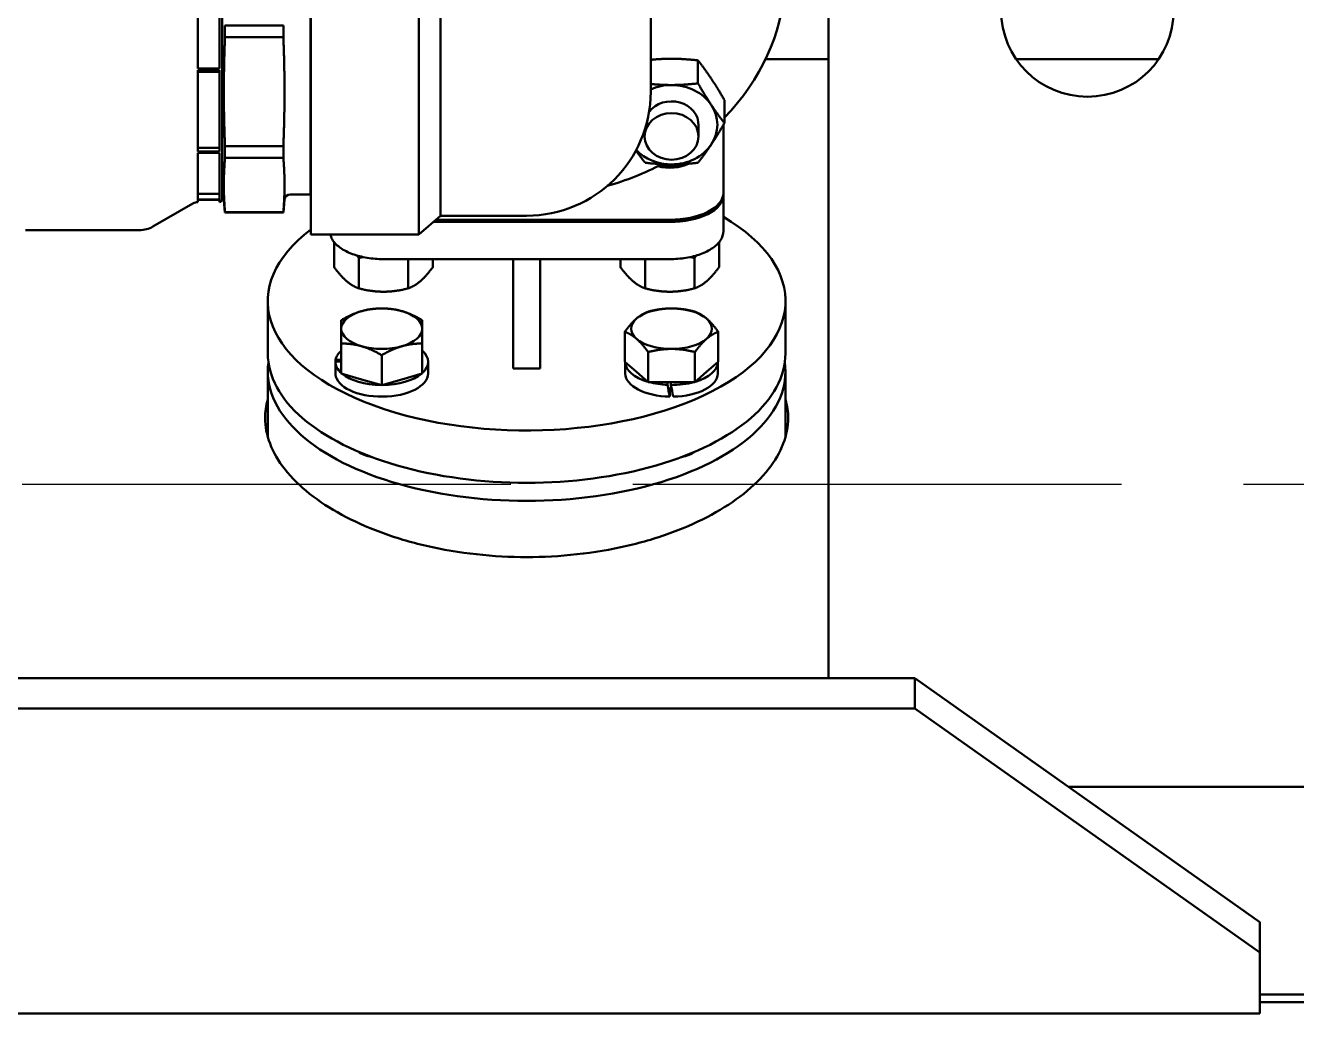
# Model space of a CAD drawing. Header units: inches. Extents: x 11 to 1621, y 11 to 1332.
# Drawn here: x 770.94 to 785.68, y 388.12 to 399.58 of the extents above; entities that cross this region are included whole.
import ezdxf

# ---------------------------------------------------------------- set-up
doc = ezdxf.new("R2010")
doc.units = ezdxf.units.IN
doc.header["$LTSCALE"] = 48
doc.header["$MEASUREMENT"] = 0
doc.linetypes.add('DASHED', pattern=[0.2067, 0.1654, -0.0413])
doc.layers.add('Sketch Geometry (ANSI)', color=7, linetype='Continuous', lineweight=25)
doc.layers.add('Visible (ANSI)', color=7, linetype='Continuous', lineweight=50)

msp = doc.modelspace()

# ---------------------------------------------------------------- linework, layer by layer
at = {"layer": 'Sketch Geometry (ANSI)', "linetype": 'DASHED', "ltscale": 0.713284}
msp.add_line((804.877429, 394.255235), (620.877429, 394.255235), dxfattribs=at)
at = {"layer": 'Visible (ANSI)'}
for p, q in [((774.252429, 400.464551), (774.252429, 397.152051)), ((775.502429, 400.464551), (775.502429, 397.152051)), ((775.752429, 397.370801), (775.752429, 400.245801)), ((773.222508, 397.560269), (773.222508, 400.056332)), ((772.943132, 399.077458), (772.943132, 399.872809)), ((773.191012, 399.077458), (773.191012, 399.872809)), ((774.245791, 397.61834), (774.245791, 399.998261)), ((778.189929, 399.895801), (778.189929, 398.808301)), ((780.252429, 399.749744), (780.252429, 392.012001)), ((773.255841, 399.43965), (773.255841, 399.576413)), ((773.255841, 399.576413), (773.932872, 399.576413)), ((773.932872, 399.576413), (773.932872, 399.43965)), ((773.932872, 399.43965), (773.255841, 399.43965)), ((778.738381, 398.904678), (778.738381, 399.170873)), ((780.252429, 399.186267), (779.522129, 399.186267)), ((784.07856, 399.186267), (782.426298, 399.186267)), ((773.191012, 399.077458), (772.943132, 399.077458)), ((772.943132, 398.114106), (772.943132, 399.059018)), ((772.943132, 399.059018), (773.191012, 399.059018)), ((773.191012, 399.036925), (772.943132, 399.036925)), ((773.191012, 398.114106), (773.191012, 399.059018)), ((779.044954, 398.444819), (779.044954, 398.711014)), ((778.744308, 398.290166), (778.744308, 398.425726)), ((779.032429, 398.423203), (779.032429, 398.049156)), ((778.119308, 398.290166), (778.119308, 398.363274)), ((773.191012, 398.157936), (772.943132, 398.157936)), ((773.191012, 398.114106), (772.943132, 398.114106)), ((772.943132, 398.098361), (773.191012, 398.098361)), ((772.943132, 397.557403), (772.943132, 398.098361)), ((773.191012, 397.557403), (773.191012, 398.098361)), ((773.255841, 398.041826), (773.255841, 398.178699)), ((773.255841, 398.178699), (773.932872, 398.178699)), ((773.932872, 398.178699), (773.932872, 398.041826)), ((773.932872, 398.041826), (773.255841, 398.041826)), ((779.032429, 398.049156), (779.032429, 397.634547)), ((773.222508, 397.789305), (773.255841, 397.408301)), ((772.884077, 397.512949), (772.421082, 397.245639)), ((773.191012, 397.624329), (772.943132, 397.624329)), ((773.191012, 397.557403), (772.943132, 397.557403)), ((772.943132, 397.553577), (773.191012, 397.553577)), ((772.943132, 397.528773), (772.943132, 397.553577)), ((773.191012, 397.528773), (773.191012, 397.553577)), ((773.945903, 397.557244), (773.932872, 397.408301)), ((774.012577, 397.61834), (774.245791, 397.61834)), ((774.252429, 397.618546), (774.245791, 397.61834)), ((779.032429, 397.608566), (779.032429, 397.634547)), ((779.032429, 397.608566), (779.032429, 397.193956)), ((773.255841, 397.408301), (773.255841, 397.410587)), ((773.255841, 397.410587), (773.932872, 397.410587)), ((773.255841, 397.408301), (773.932872, 397.408301)), ((773.932872, 397.410587), (773.932872, 397.408301)), ((775.752429, 397.370801), (775.502429, 397.152051)), ((776.752429, 397.370801), (775.752429, 397.370801)), ((775.669503, 397.29824), (778.411777, 397.29824)), ((775.69236, 397.31824), (778.411777, 397.31824)), ((775.699195, 397.324221), (778.411777, 397.324221)), ((770.94298, 397.20397), (772.26557, 397.20397)), ((775.502429, 397.152051), (774.252429, 397.152051)), ((774.520752, 396.775984), (774.520752, 397.065841)), ((778.984107, 396.775984), (778.984107, 397.065841)), ((774.806916, 396.528158), (774.806916, 396.880728)), ((775.093081, 396.868005), (778.411777, 396.868005)), ((775.379246, 396.528158), (775.379246, 396.868005)), ((775.665411, 396.775984), (775.665411, 396.868005)), ((776.596179, 395.60143), (776.596179, 396.868005)), ((776.908679, 396.868005), (776.908679, 395.60143)), ((777.839447, 396.775984), (777.839447, 396.868005)), ((778.125612, 396.528158), (778.125612, 396.868005)), ((778.697942, 396.528158), (778.697942, 396.880728)), ((775.552429, 396.641237), (775.552429, 396.641622)), ((777.952429, 396.641237), (777.952429, 396.641622)), ((773.752429, 395.775212), (773.752429, 396.38143)), ((779.752429, 395.775212), (779.752429, 396.38143)), ((774.604051, 395.541455), (774.604051, 395.889693)), ((775.542051, 395.541455), (775.542051, 395.889693)), ((777.890253, 395.676844), (777.890253, 396.025082)), ((778.973362, 395.676844), (778.973362, 396.025082)), ((775.073051, 395.406066), (775.073051, 395.754304)), ((778.161031, 395.442344), (778.161031, 395.790582)), ((778.702585, 395.442344), (778.702585, 395.790582)), ((774.536551, 395.67684), (774.536551, 395.637514)), ((774.604051, 395.680844), (774.53661, 395.680844)), ((774.538614, 395.700344), (774.604051, 395.700344)), ((775.609551, 395.67684), (775.609551, 395.54174)), ((776.908679, 395.60143), (776.596179, 395.60143)), ((778.025642, 395.559594), (777.890253, 395.676844)), ((777.895308, 395.672466), (777.895308, 395.54174)), ((778.973362, 395.676844), (778.837974, 395.559594)), ((778.968308, 395.672466), (778.968308, 395.54174)), ((773.752429, 394.804936), (773.752429, 395.565201)), ((774.838551, 395.473761), (774.604051, 395.541455)), ((775.073051, 395.406066), (774.838551, 395.473761)), ((775.307551, 395.473761), (775.073051, 395.406066)), ((775.542051, 395.541455), (775.307551, 395.473761)), ((778.161031, 395.442344), (778.025642, 395.559594)), ((778.837974, 395.559594), (778.702585, 395.442344)), ((779.752429, 394.804936), (779.752429, 395.565201)), ((778.431808, 395.442344), (778.161031, 395.442344)), ((778.384801, 395.409622), (778.384801, 395.442344)), ((778.412308, 395.381537), (778.412308, 395.273667)), ((778.423801, 395.442344), (778.423801, 395.40862)), ((778.702585, 395.442344), (778.431808, 395.442344)), ((781.252429, 392.012001), (770.166643, 392.012001)), ((785.251873, 389.183967), (781.252429, 392.012001)), ((781.252429, 392.012001), (781.252429, 391.658448)), ((781.252429, 391.658448), (770.166643, 391.658448)), ((781.252429, 391.658448), (785.251873, 388.830414)), ((783.03753, 390.749744), (786.252429, 390.749744)), ((785.252429, 388.476467), (785.251873, 389.183967)), ((785.251873, 389.183967), (785.251873, 388.830414)), ((785.251873, 388.830414), (785.252429, 388.122914)), ((785.252429, 388.122914), (785.252429, 388.476467)), ((785.252429, 388.343852), (786.252429, 388.343852)), ((786.252429, 388.255464), (785.252429, 388.255464)), ((785.252429, 388.122914), (768.939929, 388.122914))]:
    msp.add_line(p, q, dxfattribs=at)
msp.add_circle((783.252429, 399.749744), 1, dxfattribs=at)
for centre, radius, start, end in [((776.752429, 398.808301), 1.4375, 270, 0), ((772.943132, 397.410663), 0.11811, 90, 120.0000001), ((773.191012, 397.560269), 0.031496, 270, 0), ((774.012577, 397.551411), 0.066929, 90, 174.9999987), ((772.26557, 397.514994), 0.311024, 270, 300)]:
    msp.add_arc(centre, radius, start, end, dxfattribs=at)
for centre, major_axis, ratio, start_param, end_param in [((776.752429, 400.184551), (3, 0), 0.866025404, 5.582150077, 9.415636454), ((778.431808, 398.425666), (-0.531, 0), 0.866025404, 4.71238898, 5.185339909), ((778.431808, 398.425666), (-0.531, 0), 0.866025404, 3.665191429, 4.71238898), ((778.431808, 398.425666), (0.312706, 0), 0.866025404, 6.246886479, 8.841225283), ((778.431808, 398.425666), (0.531, 0), 0.866025404, 5.759586532, 6.806784083), ((778.431808, 398.425666), (0.531, 0), 0.866025404, 3.829942366, 4.71238898), ((778.431808, 398.425666), (0.531, 0), 0.866025404, 4.71238898, 5.759586532), ((776.752429, 400.184551), (3, 0), 0.866025404, 5.028998414, 5.261626322), ((778.411777, 398.07622), (-0.297391, 0), 0.5, 1.084198916, 2.383271551), ((778.411777, 398.09354), (-0.297391, 0), 0.5, 1.169983364, 2.166442063), ((778.411777, 397.634547), (0.620652, 0), 0.5, 4.71238898, 6.283185307), ((778.411777, 397.608566), (0.620652, 0), 0.5, 4.71238898, 6.283185307), ((778.411777, 397.608566), (0.580652, 0), 0.5, 4.71238898, 5.432744467), ((776.752429, 396.38143), (-3, 0), 0.5, 5.697499764, 10.132261173), ((775.073051, 396.061359), (-0.469, 0), 0.5, 5.235987756, 6.283185307), ((775.073051, 396.061359), (-0.469, 0), 0.5, 4.188790205, 5.235987756), ((775.073051, 396.061359), (0.469, 0), 0.5, 0, 1.047197551), ((778.431808, 396.061359), (-0.469, 0), 0.5, 4.71238898, 5.759586532), ((778.431808, 396.061359), (-0.469, 0), 0.5, 3.665191429, 4.71238898), ((775.073051, 396.061359), (-0.469, 0), 0.5, 0, 1.047197551), ((775.073051, 396.061359), (0.469, 0), 0.5, 5.235987756, 6.283185307), ((778.431808, 396.061359), (-0.469, 0), 0.5, 5.759586532, 6.806784083), ((778.431808, 396.061359), (0.469, 0), 0.5, 5.759586532, 6.806784083), ((778.431808, 396.061359), (0.469, 0), 0.5, 3.665191429, 4.71238898), ((778.431808, 396.061359), (0.469, 0), 0.5, 4.71238898, 5.759586532), ((776.752429, 395.775212), (-3, 0), 0.5, 0, 3.141592654), ((775.073051, 395.67684), (-0.5365, 0), 0.5, 5.776142923, 6.195454902), ((775.073051, 396.061359), (0.469, 0), 0.5, 4.188790205, 5.235987756), ((775.073051, 395.67684), (0.5365, 0), 0.5, 5.776142923, 6.790227691), ((776.752429, 395.565201), (-3, 0), 0.5, 6.213124285, 9.494838983), ((775.073051, 395.67684), (-0.5365, 0), 0.5, 6.268260226, 6.790227691), ((775.073051, 395.637514), (0, -2.903256), 0.184792531, 4.71238898, 4.748743679), ((775.073051, 395.445966), (0, -2.903256), 0.184792531, 4.624658575, 4.631399156), ((778.431808, 395.67684), (-0.5365, 0), 0.5, 0.016543305, 1.030654247), ((778.431808, 395.67684), (0.5365, 0), 0.5, 5.252531061, 6.266642003), ((775.073051, 395.54174), (-0.5365, 0), 0.5, 0.036354699, 3.141592654), ((775.073051, 395.67684), (-0.5365, 0), 0.5, 0.5401325, 1.554262603), ((775.073051, 395.67684), (-0.469, 0), 0.5, 1.042179238, 1.052215865), ((775.073051, 395.67684), (-0.5365, 0), 0.5, 1.587330051, 2.601460154), ((775.073051, 395.67684), (-0.469, 0), 0.5, 2.089376789, 2.099413416), ((778.431808, 395.54174), (-0.5365, 0), 0.5, 0, 1.534441628), ((778.431808, 395.67684), (-0.469, 0), 0.5, 0.519785683, 0.527411868), ((778.431808, 395.54174), (0.5365, 0), 0.5, 4.748743679, 6.283185307), ((778.431808, 395.67684), (-0.469, 0), 0.5, 2.614180786, 2.62180697), ((778.431808, 395.67684), (-0.5365, 0), 0.5, 1.063727769, 1.483065922), ((778.431808, 395.445966), (0.533953, -2.648604), 0.019713973, 4.722137216, 4.773512922), ((778.431808, 395.54174), (0.375, 0), 0.5, 4.660365517, 4.720545138), ((778.431808, 395.67684), (-0.5365, 0), 0.5, 1.555871245, 2.077864885), ((778.431808, 395.637514), (0.533953, -2.648604), 0.019713973, 4.79494254, 4.84622232), ((778.431808, 395.67684), (-0.469, 0), 0.5, 1.565403797, 1.576188857), ((775.073051, 394.725511), (0.3255, 0), 0.5, 3.726741282, 4.348637361), ((778.431808, 394.725511), (0.3255, 0), 0.5, 5.0761406, 5.698036678)]:
    msp.add_ellipse(centre, major_axis=major_axis, ratio=ratio, start_param=start_param, end_param=end_param, dxfattribs=at)
msp.add_ellipse((778.431808, 398.290166), major_axis=(-0.3125, 0), ratio=0.866025404, dxfattribs=at)
for points, weights in [([(773.255841, 399.43965), (773.231001, 398.809175), (773.255841, 398.178699)], [1.00005317149, 1.12005955207, 1.00005317149]), ([(773.945903, 398.860579), (773.944921, 399.133848), (773.932872, 399.43965)], [1.05955223094, 1.05481674389, 1]), ([(778.431808, 399.190026), (778.316565, 399.190026), (778.189929, 399.177786)], [1, 1.03052200142, 1.01195448791]), ([(778.738381, 399.170873), (778.574089, 399.190026), (778.431808, 399.190026)], [1, 1.0379548493, 1]), ([(778.891667, 398.960096), (778.820527, 399.066807), (778.738381, 399.170873)], [1, 1.0379548493, 1]), ([(778.189929, 398.897765), (778.316565, 398.885526), (778.431808, 398.885526)], [1.01195448791, 1.03052200142, 1]), ([(778.431808, 398.885526), (778.574089, 398.885526), (778.738381, 398.904678)], [1, 1.0379548493, 1]), ([(778.738381, 398.904678), (778.820527, 398.762307), (778.891667, 398.655596)], [1, 1.0379548493, 1]), ([(779.044954, 398.711014), (778.962808, 398.853385), (778.891667, 398.960096)], [1, 1.0379548493, 1]), ([(773.932872, 398.178699), (773.944921, 398.484501), (773.945903, 398.75777)], [1, 1.05481674389, 1.05955223094]), ([(778.891667, 398.655596), (778.962808, 398.548885), (779.044954, 398.444819)], [1, 1.0379548493, 1]), ([(779.044954, 398.444819), (778.962808, 398.302447), (778.891667, 398.195736)], [1, 1.0379548493, 1]), ([(778.125235, 397.984959), (778.068485, 398.056852), (778.018587, 398.127675)], [1, 1.0259164468, 1.01644019796]), ([(778.891667, 398.195736), (778.820527, 398.089026), (778.738381, 397.984959)], [1, 1.0379548493, 1]), ([(773.255841, 398.041826), (773.231001, 397.726206), (773.255841, 397.410587)], [1.15979769911, 1.298973423, 1.15979769911]), ([(773.945903, 397.751939), (773.944921, 397.888739), (773.932872, 398.041826)], [1.22886623953, 1.22337403255, 1.15979769911]), ([(778.431808, 397.965807), (778.289527, 397.965807), (778.125235, 397.984959)], [1, 1.0379548493, 1]), ([(778.738381, 397.984959), (778.574089, 397.965807), (778.431808, 397.965807)], [1, 1.0379548493, 1]), ([(773.932872, 397.410587), (773.944921, 397.563673), (773.945903, 397.700473)], [1.15979769911, 1.22337403255, 1.22886623953]), ([(774.520752, 396.775984), (774.597429, 396.671241), (774.663834, 396.613733)], [1.79590111244, 1.93481454692, 1.93481454692]), ([(774.806916, 396.880728), (774.795719, 396.896025), (774.784925, 396.91011)], [1.79590111244, 1.8149307195, 1.83135348046]), ([(774.856002, 396.892176), (774.83196, 396.886989), (774.806916, 396.880728)], [1.83524550769, 1.8172072461, 1.79590111244]), ([(775.522329, 396.613733), (775.588734, 396.671241), (775.665411, 396.775984)], [1.93481454692, 1.93481454692, 1.79590111244]), ([(777.839447, 396.775984), (777.916125, 396.671241), (777.98253, 396.613733)], [1.79590111244, 1.93481454692, 1.93481454692]), ([(778.697942, 396.880728), (778.672899, 396.886989), (778.648857, 396.892176)], [1.79590111244, 1.8172072461, 1.83524550769]), ([(778.719933, 396.91011), (778.70914, 396.896025), (778.697942, 396.880728)], [1.83135348046, 1.8149307195, 1.79590111244]), ([(778.841024, 396.613733), (778.907429, 396.671241), (778.984107, 396.775984)], [1.93481454692, 1.93481454692, 1.79590111244]), ([(774.663834, 396.613733), (774.730239, 396.556224), (774.806916, 396.528158)], [1.93481454692, 1.93481454692, 1.79590111244]), ([(774.806916, 396.528158), (774.960272, 396.48982), (775.093081, 396.48982)], [1.79590111244, 1.93481454692, 1.93481454692]), ([(775.093081, 396.48982), (775.225891, 396.48982), (775.379246, 396.528158)], [1.93481454692, 1.93481454692, 1.79590111244]), ([(775.379246, 396.528158), (775.455924, 396.556224), (775.522329, 396.613733)], [1.79590111244, 1.93481454692, 1.93481454692]), ([(777.98253, 396.613733), (778.048934, 396.556224), (778.125612, 396.528158)], [1.93481454692, 1.93481454692, 1.79590111244]), ([(778.125612, 396.528158), (778.278967, 396.48982), (778.411777, 396.48982)], [1.79590111244, 1.93481454692, 1.93481454692]), ([(778.411777, 396.48982), (778.544587, 396.48982), (778.697942, 396.528158)], [1.93481454692, 1.93481454692, 1.79590111244]), ([(778.697942, 396.528158), (778.77462, 396.556224), (778.841024, 396.613733)], [1.79590111244, 1.93481454692, 1.93481454692]), ([(774.604051, 396.16047), (774.729719, 396.233025), (774.838551, 396.264442)], [1, 1.0379548493, 1]), ([(774.838551, 396.264442), (774.947382, 396.295859), (775.073051, 396.295859)], [1, 1.0379548493, 1]), ([(775.073051, 396.295859), (775.198719, 396.295859), (775.307551, 396.264442)], [1, 1.0379548493, 1]), ([(775.307551, 396.264442), (775.416382, 396.233025), (775.542051, 396.16047)], [1, 1.0379548493, 1]), ([(778.025642, 396.178609), (778.088476, 396.233025), (778.161031, 396.259582)], [1, 1.0379548493, 1]), ([(778.161031, 396.259582), (778.30614, 396.295859), (778.431808, 396.295859)], [1, 1.0379548493, 1]), ([(778.431808, 396.295859), (778.557476, 396.295859), (778.702585, 396.259582)], [1, 1.0379548493, 1]), ([(778.702585, 396.259582), (778.77514, 396.233025), (778.837974, 396.178609)], [1, 1.0379548493, 1]), ([(774.604051, 396.061359), (774.604051, 396.124193), (774.604051, 396.16047)], [1, 1.0379548493, 1]), ([(774.604051, 395.889693), (774.604051, 395.998525), (774.604051, 396.061359)], [1, 1.0379548493, 1]), ([(775.542051, 396.16047), (775.542051, 396.124193), (775.542051, 396.061359)], [1, 1.0379548493, 1]), ([(775.542051, 396.061359), (775.542051, 395.998525), (775.542051, 395.889693)], [1, 1.0379548493, 1]), ([(777.890253, 396.025082), (777.962808, 396.124193), (778.025642, 396.178609)], [1, 1.0379548493, 1]), ([(778.837974, 396.178609), (778.900808, 396.124193), (778.973362, 396.025082)], [1, 1.0379548493, 1]), ([(774.838551, 395.858276), (774.729719, 395.889693), (774.604051, 395.889693)], [1, 1.0379548493, 1]), ([(775.542051, 395.889693), (775.416382, 395.889693), (775.307551, 395.858276)], [1, 1.0379548493, 1]), ([(778.025642, 395.944109), (777.962808, 395.998525), (777.890253, 396.025082)], [1, 1.0379548493, 1]), ([(778.161031, 395.790582), (778.088476, 395.889693), (778.025642, 395.944109)], [1, 1.0379548493, 1]), ([(778.837974, 395.944109), (778.77514, 395.889693), (778.702585, 395.790582)], [1, 1.0379548493, 1]), ([(778.973362, 396.025082), (778.900808, 395.998525), (778.837974, 395.944109)], [1, 1.0379548493, 1]), ([(775.073051, 395.754304), (774.947382, 395.826859), (774.838551, 395.858276)], [1, 1.0379548493, 1]), ([(775.307551, 395.858276), (775.198719, 395.826859), (775.073051, 395.754304)], [1, 1.0379548493, 1]), ([(778.431808, 395.826859), (778.30614, 395.826859), (778.161031, 395.790582)], [1, 1.0379548493, 1]), ([(778.702585, 395.790582), (778.557476, 395.826859), (778.431808, 395.826859)], [1, 1.0379548493, 1])]:
    msp.add_rational_spline(points, weights, degree=2, dxfattribs=at)
for points, knots in [([(773.945903, 398.75777), (773.945956, 398.775372), (773.946004, 398.793158), (773.946004, 398.825192), (773.945956, 398.842978), (773.945903, 398.860579)], [-2.3348521681, -2.3348521681, -2.3348521681, -2.3348521681, -2.212802811, -2.212802811, -2.0907534523, -2.0907534523, -2.0907534523, -2.0907534523]), ([(773.945903, 397.700473), (773.945956, 397.709284), (773.946004, 397.718188), (773.946004, 397.734224), (773.945956, 397.743128), (773.945903, 397.751939)], [2.0907534539, 2.0907534539, 2.0907534539, 2.0907534539, 2.212802811, 2.212802811, 2.3348521681, 2.3348521681, 2.3348521681, 2.3348521681]), ([(774.477371, 397.152051), (774.48184, 397.133205), (774.489292, 397.114822), (774.518523, 397.063815), (774.547067, 397.033286), (774.619786, 396.978424), (774.66444, 396.954217), (774.765379, 396.91412), (774.821669, 396.898257), (774.940864, 396.876016), (775.003749, 396.869648), (775.075723, 396.868099), (775.084402, 396.868005), (775.093081, 396.868005)], [1.688801856, 1.688801856, 1.688801856, 1.688801856, 1.849858354, 1.849858354, 2.156080168, 2.156080168, 2.470239433, 2.470239433, 2.784398699, 2.784398699, 3.098557964, 3.098557964, 3.141592654, 3.141592654, 3.141592654, 3.141592654]), ([(778.411777, 396.868005), (778.475135, 396.868005), (778.538483, 396.873014), (778.659364, 396.892653), (778.716879, 396.907272), (778.820899, 396.94506), (778.867403, 396.968203), (778.945256, 397.021781), (778.97669, 397.052244), (779.020153, 397.119127), (779.032183, 397.155771), (779.032428, 397.193176), (779.032429, 397.193566), (779.032429, 397.193956)], [3.141592654, 3.141592654, 3.141592654, 3.141592654, 3.455751919, 3.455751919, 3.769911184, 3.769911184, 4.08407045, 4.08407045, 4.398229715, 4.398229715, 4.70911289, 4.70911289, 4.71238898, 4.71238898, 4.71238898, 4.71238898]), ([(776.752429, 393.414157), (776.562054, 393.414157), (776.365197, 393.424414), (775.973641, 393.467469), (775.778939, 393.500255), (775.405539, 393.586489), (775.226544, 393.639997), (774.89554, 393.762758), (774.743541, 393.832006), (774.474483, 393.978354), (774.348222, 394.060468), (774.125659, 394.237438), (774.029342, 394.332277), (773.874647, 394.527847), (773.816145, 394.628726), (773.739403, 394.829176), (773.721179, 394.928747), (773.721179, 395.095008), (773.731339, 395.167252), (773.75246, 395.23907)], [0, 0, 0, 0, 1.450659869, 1.450659869, 2.901319738, 2.901319738, 4.351979607, 4.351979607, 5.802639476, 5.802639476, 7.25329805, 7.25329805, 8.703956625, 8.703956625, 10.154615199, 10.154615199, 11.605273774, 11.605273774, 12.688433066, 12.688433066, 12.688433066, 12.688433066]), ([(779.752399, 395.23907), (779.773519, 395.167252), (779.783679, 395.095008), (779.783679, 394.928747), (779.765456, 394.829176), (779.688714, 394.628726), (779.630212, 394.527847), (779.475516, 394.332277), (779.3792, 394.237438), (779.156636, 394.060468), (779.030376, 393.978354), (778.761317, 393.832006), (778.609319, 393.762758), (778.278315, 393.639997), (778.099319, 393.586489), (777.72592, 393.500255), (777.531218, 393.467469), (777.139662, 393.424414), (776.942805, 393.414157), (776.752429, 393.414157)], [33.732662028, 33.732662028, 33.732662028, 33.732662028, 34.815821321, 34.815821321, 36.266479895, 36.266479895, 37.717138469, 37.717138469, 39.167797044, 39.167797044, 40.618455618, 40.618455618, 42.069115487, 42.069115487, 43.519775356, 43.519775356, 44.970435225, 44.970435225, 46.421095094, 46.421095094, 46.421095094, 46.421095094])]:
    msp.add_open_spline(points, degree=3, knots=knots, dxfattribs=at)
for points in [[(773.75246, 394.914293), (773.747187, 394.896368), (773.742598, 394.878416), (773.738679, 394.860462)], [(779.766179, 394.860462), (779.76226, 394.878416), (779.757671, 394.896368), (779.752399, 394.914293)]]:
    msp.add_open_spline(points, degree=3, dxfattribs=at)

doc.saveas('drawing.dxf')
